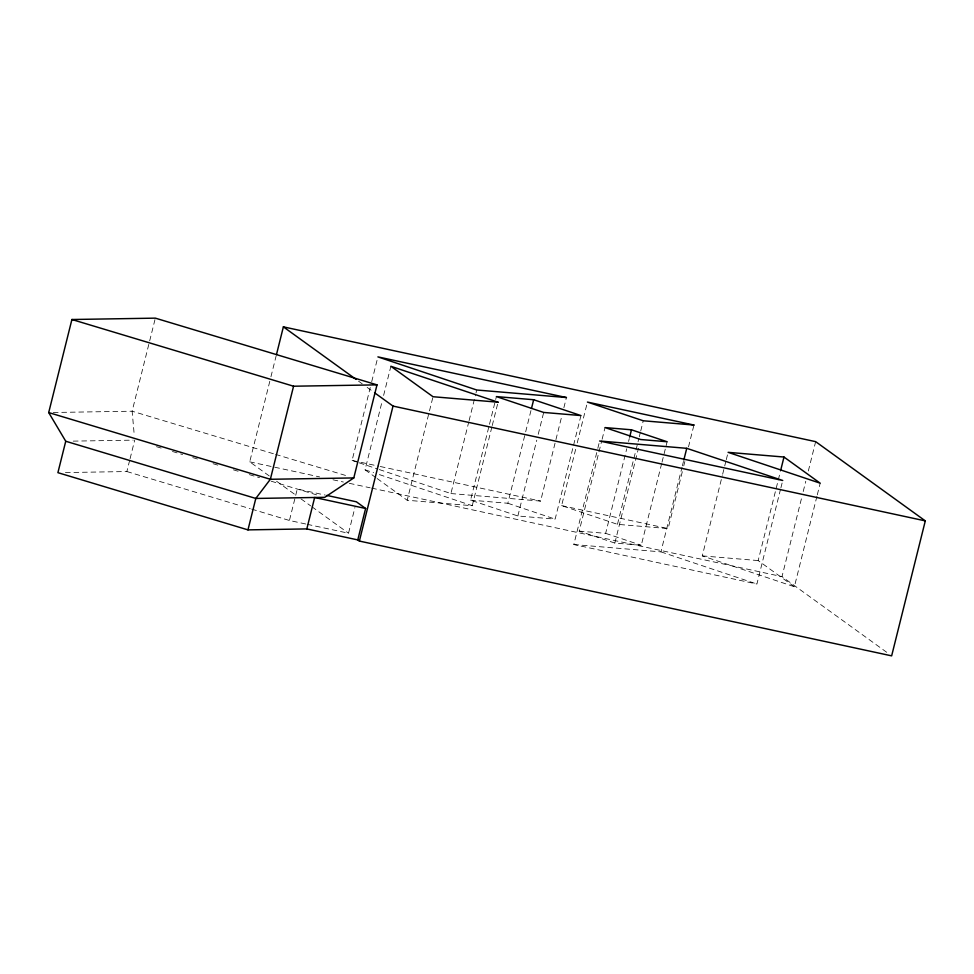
<?xml version="1.0" encoding="UTF-8"?>
<svg xmlns="http://www.w3.org/2000/svg" width="974" height="974" viewBox="0 0 974 974"><rect width="100%" height="100%" fill="white"/><g stroke="black" fill="none" stroke-linecap="round" stroke-linejoin="round"><path stroke-width="0.73" stroke-dasharray="4.87 3.65" d="M154.976 319.606L132.135 411.211L134.315 435.78M65.404 472.548L126.864 471.55L129.712 460.118M130.078 458.693L134.704 440.114M269.238 475.933L249.721 461.834L270.577 378.204M270.942 376.743L276.068 356.204M305.69 523.988L289.436 520.481L297.277 489.045L325.34 495.109M357.811 462.346L352.089 460.434L370.266 387.518M371.715 381.674L377.9 356.886M307.163 524.304L348.522 533.228L354.938 507.503M375.903 477.637L365.067 469.809L382.149 401.264M383.61 395.432L390.878 366.273M491.882 426.977L472.244 505.725L407.205 500.259L433.016 396.722M379.3 469.553L450.913 493.55L468.725 422.095M469.091 420.634L475.641 394.385M476.006 392.924L476.736 390.002M580.954 415.569L555.143 519.118L517.864 515.989L470.576 500.137L489.118 425.76M489.484 424.299L495.303 400.971M495.669 399.51L496.387 396.588M492.247 425.516L498.055 402.189M470.576 500.137L507.844 503.266L525.303 433.272M525.668 431.811L531.122 409.932M517.864 515.989L536.771 440.151M538.232 434.319L543.687 412.44M450.913 493.55L540.607 501.086L561.694 416.507M563.873 407.753L566.418 397.538M682.311 471.708L668.127 528.59L617.455 524.329L561.608 505.616L575.792 448.746M577.241 442.902L587.432 402.079M780.539 489.24L756.908 584.023L573.82 544.539L597.452 449.757M597.817 448.296L599.631 441.003M661.65 463.612L641.282 545.282L614.837 543.066L579.201 531.122L601.749 440.698M602.115 439.25L605.024 427.574M579.201 531.122L605.645 533.338L626.745 448.758M628.559 441.466L629.289 438.556M617.455 524.329L638.907 438.288M639.273 436.827L640.356 432.456M640.722 430.995L643.266 420.78M614.837 543.066L638.469 448.271M662.016 462.163L667.105 441.746M573.82 544.539L660.932 551.868L682.019 467.276M682.384 465.828L683.468 461.445M683.76 465.876L684.856 461.506M688.496 446.92L693.951 425.041M816.918 496.326L794.382 586.738L702.278 555.886L722.282 475.677M722.647 474.216L725.922 461.092M726.287 459.631L728.102 452.338M794.382 586.738L758.174 560.574L780.357 471.623M780.904 487.779L782.731 480.486M886.717 652.288L782 576.62L801.76 497.397M803.221 491.529L805.778 481.253M808.335 470.99L815.652 441.648M817.283 494.865L820.193 483.201M53.253 412.489L132.135 411.211L274.12 453.945M73.233 441.125L133.207 440.138M702.278 555.886L758.174 560.574M352.089 460.434L359.503 462.029M360.989 462.346L378.801 466.193M380.286 466.509L540.607 501.086M561.608 505.616L668.127 528.59M249.721 461.834L319.606 476.907M332.986 479.792L343.396 482.033M349.337 483.311L370.157 487.804M371.642 488.12L782 576.62M275.569 454.383L347.998 476.176M156.473 446.676L162.281 448.417M172.447 451.473L182.601 454.541M192.767 457.597L198.574 459.338M213.087 463.709L218.894 465.462M233.407 469.833L239.214 471.574M249.368 474.63L259.534 477.686M271.149 481.193L318.985 495.583M126.864 471.55L250.245 508.684M251.694 509.122L289.436 520.481M605.645 533.338L641.282 545.282M660.932 551.868L756.908 584.023M507.844 503.266L555.143 519.118M359.248 462.833L377.863 469.066M365.067 469.809L373.639 472.682M379.361 474.594L472.244 505.725M358.529 381.163L362.218 383.829M367.149 387.396L373.31 391.84M377.108 478.514L407.205 500.259M276.555 481.217L296.072 495.328M300.954 498.846L310.706 505.896M311.936 506.784L348.522 533.228"/><path stroke-width="1.46" d="M48.7 412.574L71.906 319.509L155.341 318.145L376.999 384.864L353.793 477.93L324.768 497.324L255.809 498.445L65.745 441.246L48.7 412.574L270.358 479.281L353.793 477.93M65.745 441.246L57.904 472.67L247.968 529.88L306.822 528.919L357.775 539.913L359.369 541.069L891.648 655.855L925.3 520.883L815.652 441.648L283.373 326.862L276.433 354.731M247.968 529.88L255.809 498.445L270.358 479.281L293.564 386.215L376.999 384.864M306.822 528.919L314.651 497.495L365.615 508.477L357.775 539.913M359.369 541.069L393.021 406.085L374.54 392.741M531.475 408.471L533.667 399.73L580.954 415.569L543.687 412.44L496.387 396.588L533.667 399.73M629.654 437.095L631.469 429.802L667.105 441.746L640.661 439.517L605.024 427.574L631.469 429.802M683.833 459.984L686.743 448.32L782.731 480.486L599.631 441.003L686.743 448.32M780.722 470.162L783.985 457.037L728.102 452.338L820.193 483.201L783.985 457.037M393.021 406.085L925.3 520.883M326.814 495.425L356.362 501.793L365.615 508.477M71.906 319.509L293.564 386.215M283.373 326.862L356.07 379.385M566.418 397.538L476.736 390.002L377.9 356.886L566.418 397.538M498.055 402.189L433.016 396.722L390.878 366.273L498.055 402.189M693.951 425.041L643.266 420.78L587.432 402.079L693.951 425.041"/></g></svg>
